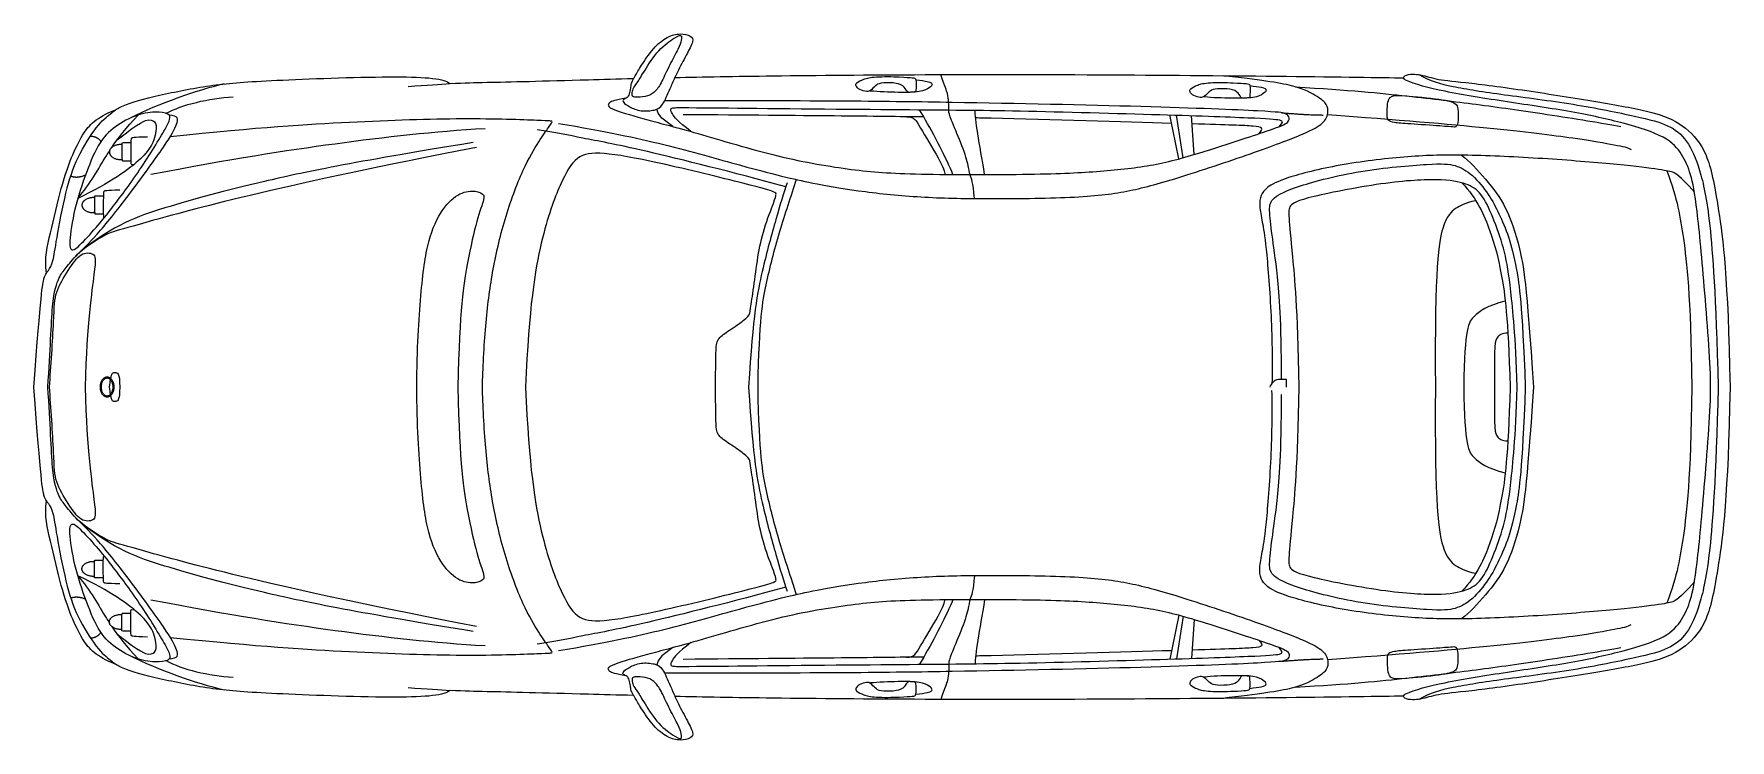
# Model space of a CAD drawing. Header units: millimetres. Extents: x 500 to 16522, y -4 to 2093.
# Drawn here: x 11494 to 16522, y 0 to 2093 of the extents above; entities that cross this region are included whole.
import ezdxf

# ---------------------------------------------------------------- set-up
doc = ezdxf.new("R2010")
doc.units = ezdxf.units.MM
doc.header["$MEASUREMENT"] = 0
doc.layers.add('inner', color=180, linetype='Continuous')
doc.layers.add('outer', color=200, linetype='Continuous')

msp = doc.modelspace()

# ---------------------------------------------------------------- linework, layer by layer
at = {"layer": 'inner'}
for points in [[(13388.1, 1818.2), (13355, 1842.8), (13344.3, 1857.5), (13340.3, 1869.4)], [(14131.8, 1846.6), (14118.9, 1868.2)], [(14887.7, 1722.3), (14861.2, 1852.8)], [(14900.9, 1725.9), (14881.2, 1852.2)], [(14933.7, 1735.3), (14926, 1850.7)], [(14887.7, 370.4), (14861.2, 239.8)], [(14900.9, 366.8), (14881.2, 240.5)], [(14933.7, 357.4), (14926, 241.9)], [(13388.1, 274.4), (13355, 249.9), (13344.3, 235.1), (13340.3, 223.2)], [(14131.8, 246), (14118.9, 224.5)]]:
    msp.add_lwpolyline(points, dxfattribs=at)
for points, degree in [([(13282.2, 1948.3), (13277.4, 1941.1), (13269, 1929.5), (13266.7, 1916.1), (13267.9, 1905.3), (13282, 1905), (13314.6, 1906.5), (13338.4, 1922.8), (13354, 1947.3), (13378.9, 2002.6), (13406.3, 2051.2), (13414.5, 2075.4), (13415.1, 2092.6), (13392.2, 2082.4), (13338.4, 2040.8), (13297.9, 1972.5), (13287, 1955.5), (13282.2, 1948.3)], 3), ([(13049.2, 1827.7), (13191, 1803.9), (13364.9, 1766.9), (13603.8, 1698.4), (13733.7, 1665.6), (13802.2, 1650.2), (13954.5, 1623.7), (14133.3, 1606.9), (14321.9, 1603.4), (14602, 1606.9), (14743.1, 1625.1), (14881.4, 1663.5), (15131.4, 1747.3), (15269.7, 1800.4), (15319.3, 1827.7), (15333.3, 1858.4), (15327, 1885.6), (15306.1, 1903.8), (15239.7, 1941.5), (15127.3, 1956.2), (15017.6, 1969.1)], 3), ([(14109.1, 1932.1), (14109.4, 1938.7), (14110.7, 1962.7), (14101.9, 1962.2), (14067.8, 1966), (13982.4, 1966.9), (13953.4, 1959.6), (13930.3, 1947.2), (13929.5, 1939.1), (13940.8, 1926.7), (13964.2, 1920.8), (13974.1, 1923.7), (13988.5, 1939.3), (14000.5, 1948.2), (14043.6, 1948.6), (14072.7, 1941.7), (14082.6, 1919.5), (14091.1, 1919.6), (14106.7, 1920.5), (14108.8, 1923.3), (14108.8, 1925.5), (14109.1, 1932.1)], 3), ([(14282.2, 1604.8), (14278.7, 1654.5), (14266.6, 1675.9), (14266.6, 1700.3), (14243.4, 1769.2), (14208.9, 1845.4), (14205.5, 1867.5), (14206.2, 1867.4), (14206.2, 1889.8), (14203.7, 1915.8), (14195.1, 1934.8), (14182.1, 1972.3)], 3), ([(15559.9, 1956.1), (15554.7, 1959.4), (15554.2, 1962.6)], 2), ([(15599.4, 1972.1), (15634.1, 1952.8), (15689.1, 1937.3), (15843.6, 1913.2), (16060.2, 1886.6), (16257.8, 1846.1), (16342.3, 1824.5), (16396.1, 1781.2), (16433.2, 1696.6), (16463.2, 1560.4), (16479.3, 1325), (16487.6, 1046.3)], 3), ([(12057.9, 1944.7), (11974.3, 1925.1), (11862.9, 1886.1), (11778.9, 1842.9)], 3), ([(12602.9, 1937.1), (12659.6, 1941.3), (12697.9, 1943.9), (12727.2, 1945.6)], 3), ([(15098.9, 1914.6), (15099.2, 1921.2), (15100.5, 1945.2), (15091.7, 1944.7), (15057.6, 1948.5), (14972.2, 1949.5), (14943.2, 1942.2), (14920.1, 1929.7), (14919.3, 1921.7), (14930.6, 1909.2), (14954, 1903.3), (14963.9, 1906.2), (14978.3, 1921.9), (14990.3, 1930.7), (15033.3, 1931.1), (15062.5, 1924.2), (15072.4, 1902), (15080.9, 1902.2), (15096.5, 1903), (15098.6, 1905.9), (15098.6, 1908.1), (15098.9, 1914.6)], 3), ([(15233.6, 1935.9), (15393.9, 1926.8), (15579, 1908), (15768.3, 1885.1), (15968.6, 1856.7), (16148.7, 1828.3), (16198.2, 1818.2)], 3), ([(15560.4, 1909.2), (15535, 1911), (15523.3, 1910.1), (15513.5, 1905), (15507.5, 1894.1), (15505.2, 1860.8), (15505.2, 1845.2), (15508.7, 1835.9), (15523.5, 1829.8), (15564.2, 1826.9), (15675.2, 1819.2), (15704.2, 1816.6), (15707, 1816.6), (15713.7, 1819.4), (15717.4, 1840.9), (15715.7, 1872.6), (15711.5, 1887.2), (15675.6, 1899.5), (15585.8, 1907.4), (15560.4, 1909.2)], 3), ([(11671.9, 1511.8), (11655.5, 1493.1), (11618.7, 1453.6), (11604.7, 1450.1), (11597.1, 1465.4), (11611.7, 1573), (11649.5, 1685.5), (11687.9, 1777.7), (11740.3, 1825.2), (11809.4, 1858.7), (11869.5, 1862.9), (11900.9, 1854.5), (11896.7, 1830.7), (11807.3, 1685.5), (11717.2, 1565.3), (11688.3, 1530.4), (11671.9, 1511.8)], 3), ([(11885.9, 1857.5), (11933.1, 1883.1), (12012.2, 1902.4), (12084.2, 1906.5)], 3), ([(13248.6, 1902), (13216.9, 1897.4), (13196.2, 1888.5), (13195.8, 1879.6), (13205.1, 1869.6), (13309, 1838.4), (13440.2, 1805.6), (13707, 1724.1), (13927.8, 1687.3), (14084.2, 1675.5), (14478.6, 1675.5), (14658.6, 1684.7), (14816.3, 1701.8), (14954.4, 1739.9), (15178.6, 1814.4), (15216.1, 1829.7), (15216.8, 1849), (15204.2, 1857.5), (15176.7, 1863.1), (14818.6, 1877.7), (14203.5, 1890.9), (13844.6, 1894.8), (13363.2, 1894.5)], 3), ([(13441.7, 1803.5), (13401.8, 1833.9), (13382.1, 1860.7), (13381.4, 1871.4), (13386.9, 1874.4), (13421.1, 1874.8), (14107.4, 1867.8), (14354.9, 1867), (14840.5, 1854), (15128.5, 1843.7), (15199, 1838.9), (15196.3, 1831.1), (15184.9, 1817.8)], 3), ([(14312.4, 1675.9), (14297.7, 1767.1), (14282.6, 1843.9), (14284.4, 1866.6)], 3), ([(11534.8, 1046.3), (11543.2, 1155.3), (11546, 1313.2), (11569, 1373.9), (11586.5, 1397.7), (11620, 1438.2), (11674.5, 1487.1), (11772.3, 1610), (11893.1, 1776.3), (11921.1, 1828.7), (11922.5, 1851), (11895, 1851.9)], 3), ([(11740.6, 1778.8), (11810.6, 1833.5), (11837.2, 1841.9), (11858.7, 1830.6), (11856.4, 1798.4), (11834.7, 1731.4), (11720, 1651.3), (11624, 1605.5)], 3), ([(11724.7, 1756.3), (11744.3, 1785.2), (11766.9, 1813.8), (11802.5, 1852.1)], 3), ([(11840.3, 1677), (12082.3, 1723), (12392.3, 1771.6), (12679.6, 1803.9), (12831.8, 1812.9)], 3), ([(12823.8, 1046.3), (12824.6, 1098), (12832.2, 1237.1), (12851, 1383.8), (12886.8, 1543.3), (12945, 1699.6), (12993.6, 1778.8), (13022.9, 1820.5), (13030.7, 1831.1), (13029.8, 1834.3), (13024.7, 1835.2), (12779.9, 1844.4), (12441.3, 1832.7), (12166.6, 1815.7), (11897.9, 1788.3)], 3), ([(14131.8, 1846.6), (13993.1, 1848.6), (13799.7, 1850.4), (13418.9, 1853.5)], 3), ([(14080.6, 1847.3), (14104.7, 1847), (14112.5, 1828), (14183, 1715.1), (14195.3, 1682.1), (14194.5, 1676.4)], 3), ([(14218.3, 1676.2), (14201.6, 1719.9), (14161.9, 1795.7), (14131.8, 1846.6)], 3), ([(15192.5, 1859.2), (15274.6, 1852.5), (15315.9, 1852.5)], 2), ([(15329.3, 1854), (15541.6, 1838.3), (15833, 1813.4), (16078.5, 1782.9), (16189.4, 1762.5), (16220, 1756.3), (16229, 1750.6)], 3), ([(12796.5, 1770.9), (12427.7, 1710.8), (12159.5, 1654.9), (11866.8, 1576), (11731.3, 1527.1), (11632.8, 1448.8)], 3), ([(11660.7, 1789.5), (11680.9, 1790.7), (11692.4, 1773.6)], 2), ([(11781.4, 1769.7), (11756, 1769.7), (11754.6, 1769.7), (11754.6, 1766.6), (11754.6, 1716.7), (11756.2, 1716.7), (11757.9, 1716.7), (11781.3, 1716.7)], 3), ([(11830.3, 1787.3), (11787.3, 1786.1), (11782.5, 1783.7), (11781, 1780.7), (11781, 1707.3), (11781.6, 1706.3), (11784.6, 1705.7), (11791.5, 1706.4)], 3), ([(13723, 1639.6), (13564.4, 1682.9), (13260.8, 1758.8), (13116.8, 1783.8), (13039.2, 1801), (12985.7, 1808.8)], 3), ([(12805.8, 1756.2), (12237.3, 1646.6), (11722, 1506.4), (11710.1, 1500.2), (11642.7, 1458.5), (11617.7, 1433.6)], 3), ([(13514.6, 1046.3), (13515.4, 1147.9), (13515.4, 1181.5), (13532.7, 1199.7), (13579.2, 1229.8), (13616.3, 1257.4), (13617.2, 1271.2), (13627.5, 1338.5), (13639.6, 1434.2), (13656.5, 1515), (13691.4, 1602.3), (13694, 1617.5), (13695, 1623.4), (13638.5, 1640.5), (13325.7, 1716.8), (13170.6, 1744.4), (13100.9, 1735.2), (13056.2, 1656.3), (12997.1, 1501.2), (12961.6, 1284.3), (12951.1, 1046.3)], 3), ([(15726.3, 1733.5), (15748.7, 1716.7), (15799.6, 1661.5), (15860.8, 1583), (15899.6, 1461.4), (15919.5, 1357.1), (15939.3, 1046.3)], 3), ([(11603, 1671.6), (11621.9, 1664.5), (11646.9, 1674.7)], 2), ([(15891.7, 1046.3), (15886.1, 1200), (15871.3, 1350.6), (15856.6, 1445.9), (15823.6, 1540.3), (15789.2, 1618.7), (15750.7, 1647.1), (15681.6, 1664.2), (15518.6, 1657.3), (15250.4, 1606.4), (15213.3, 1583.1), (15213.3, 1558.9), (15222.8, 1455.5), (15239.2, 1287.3), (15244.4, 1046.3)], 3), ([(11700, 1612.4), (11674.5, 1612.4), (11673.1, 1612.4), (11673.1, 1609.3), (11673.1, 1559.4), (11674.7, 1559.4), (11676.5, 1559.4), (11699.8, 1559.4)], 3), ([(12628.9, 1046.3), (12629.7, 1159.4), (12640.3, 1335.1), (12660.6, 1486.3), (12704.2, 1578.9), (12757.4, 1625.7), (12807.5, 1628.9), (12825.6, 1617.2), (12832, 1610.8), (12807.5, 1545.9), (12779.8, 1425.6), (12755.3, 1279.7), (12751, 1046.3)], 3), ([(13727.4, 1651.8), (13716.2, 1621.7), (13695.5, 1550.1), (13652.3, 1396.6), (13625.6, 1261.2), (13612.7, 1046.3)], 3), ([(15727.6, 1651.5), (15772.3, 1603.8), (15815.6, 1506), (15844.9, 1389.3), (15864.5, 1255.2), (15870.1, 1046.3)], 3), ([(15768.5, 1598.4), (15736, 1591.5), (15708.3, 1576.6), (15670, 1544.7), (15646.6, 1408.4), (15648.7, 1046.3)], 3), ([(11539.8, 1046.3), (11544.6, 1104.2), (11554.5, 1269.9), (11554.5, 1324.2), (11596.5, 1395), (11632.9, 1447.5), (11674.2, 1443), (11680.3, 1419.7), (11651, 1241.2), (11645.8, 1046.3)], 3), ([(15856, 1300.7), (15800.9, 1287), (15759.4, 1256.1), (15734.9, 1223.1), (15732.8, 1046.3)], 3), ([(15863.6, 1206.2), (15845.8, 1206.1), (15829.4, 1193.6), (15822.6, 1175.5), (15823.8, 1046.3)], 3), ([(11718.4, 1046.3), (11719.1, 1055.3), (11719.9, 1062.4), (11720.8, 1068)], 3), ([(15207.8, 1046.3), (15207.8, 1065.6), (15207.8, 1068.8), (15207.8, 1068.8), (15172, 1068.8), (15169.3, 1059.8), (15158.3, 1051.3), (15158.3, 1046.3)], 3), ([(11895, 240.7), (11922.5, 241.6), (11921.1, 264), (11893.1, 316.4), (11772.3, 482.6), (11674.5, 605.6), (11620, 654.4), (11586.5, 695), (11569, 718.7), (11546, 779.5), (11543.2, 937.3), (11534.8, 1046.3)], 3), ([(11645.8, 1046.3), (11651, 851.4), (11680.3, 672.9), (11674.2, 649.6), (11632.9, 645.2), (11596.5, 697.7), (11554.5, 768.4), (11554.5, 822.8), (11544.6, 988.4), (11539.8, 1046.3)], 3), ([(11720.8, 1024.7), (11719.9, 1030.3), (11719.1, 1037.4), (11718.4, 1046.3)], 3), ([(11897.9, 304.3), (12166.6, 276.9), (12441.3, 259.9), (12779.9, 248.2), (13024.7, 257.4), (13029.8, 258.3), (13030.7, 261.5), (13022.9, 272.1), (12993.6, 313.8), (12945, 393.1), (12886.8, 549.4), (12851, 708.8), (12832.2, 855.5), (12824.6, 994.7), (12823.8, 1046.3)], 3), ([(12751, 1046.3), (12755.3, 812.9), (12779.8, 667.1), (12807.5, 546.8), (12832, 481.8), (12825.6, 475.4), (12807.5, 463.7), (12757.4, 466.9), (12704.2, 513.8), (12660.6, 606.4), (12640.3, 757.6), (12629.7, 933.2), (12628.9, 1046.3)], 3), ([(12951.1, 1046.3), (12961.6, 808.3), (12997.1, 591.4), (13056.2, 436.3), (13100.9, 357.5), (13170.6, 348.3), (13325.7, 375.9), (13638.5, 452.1), (13695, 469.2), (13694, 475.1), (13691.4, 490.4), (13656.5, 577.6), (13639.6, 658.4), (13627.5, 754.1), (13617.2, 821.4), (13616.3, 835.2), (13579.2, 862.8), (13532.7, 893), (13515.4, 911.1), (13515.4, 944.7), (13514.6, 1046.3)], 3), ([(13612.7, 1046.3), (13625.6, 831.4), (13652.3, 696.1), (13695.5, 542.6), (13716.2, 471), (13727.4, 440.8)], 3), ([(15244.4, 1046.3), (15239.2, 805.3), (15222.8, 637.2), (15213.3, 533.7), (15213.3, 509.6), (15250.4, 486.3), (15518.6, 435.4), (15681.6, 428.5), (15750.7, 445.6), (15789.2, 474), (15823.6, 552.4), (15856.6, 646.8), (15871.3, 742.1), (15886.1, 892.6), (15891.7, 1046.3)], 3), ([(16487.6, 1046.3), (16479.3, 767.6), (16463.2, 532.2), (16433.2, 396), (16396.1, 311.5), (16342.3, 268.2), (16257.8, 246.5), (16060.2, 206), (15843.6, 179.5), (15689.1, 155.4), (15634.1, 139.8), (15599.4, 120.5)], 3), ([(15648.7, 1046.3), (15646.6, 684.2), (15670, 548), (15708.3, 516), (15736, 501.1), (15768.5, 494.2)], 3), ([(15939.3, 1046.3), (15919.5, 735.6), (15899.6, 631.2), (15860.8, 509.6), (15799.6, 431.1), (15748.7, 376), (15726.3, 359.1)], 3), ([(15870.1, 1046.3), (15864.5, 837.4), (15844.9, 703.3), (15815.6, 586.7), (15772.3, 488.9), (15727.6, 441.1)], 3), ([(15732.8, 1046.3), (15734.9, 869.5), (15759.4, 836.5), (15800.9, 805.6), (15856, 791.9)], 3), ([(15823.8, 1046.3), (15822.6, 917.1), (15829.4, 899), (15845.8, 886.6), (15863.6, 886.5)], 3), ([(12805.8, 336.4), (12237.3, 446.1), (11722, 586.2), (11710.1, 592.4), (11642.7, 634.2), (11617.7, 659)], 3), ([(11671.9, 580.9), (11655.5, 599.5), (11618.7, 639.1), (11604.7, 642.6), (11597.1, 627.2), (11611.7, 519.6), (11649.5, 407.2), (11687.9, 315), (11740.3, 267.5), (11809.4, 234), (11869.5, 229.8), (11900.9, 238.1), (11896.7, 261.9), (11807.3, 407.2), (11717.2, 527.3), (11688.3, 562.3), (11671.9, 580.9)], 3), ([(12796.5, 321.8), (12427.7, 381.8), (12159.5, 437.7), (11866.8, 516.7), (11731.3, 565.6), (11632.8, 643.8)], 3), ([(11700, 480.2), (11674.5, 480.2), (11673.1, 480.2), (11673.1, 483.4), (11673.1, 533.3), (11674.7, 533.3), (11676.5, 533.3), (11699.8, 533.3)], 3), ([(11740.6, 313.9), (11810.6, 259.2), (11837.2, 250.7), (11858.7, 262), (11856.4, 294.3), (11834.7, 361.2), (11720, 441.4), (11624, 487.1)], 3), ([(13723, 453.1), (13564.4, 409.7), (13260.8, 333.9), (13116.8, 308.9), (13039.2, 291.6), (12985.7, 283.8)], 3), ([(13049.2, 265), (13191, 288.7), (13364.9, 325.8), (13603.8, 394.2), (13733.7, 427), (13802.2, 442.4), (13954.5, 469), (14133.3, 485.7), (14321.9, 489.2), (14602, 485.7), (14743.1, 467.6), (14881.4, 429.1), (15131.4, 345.3), (15269.7, 292.2), (15319.3, 265), (15333.3, 234.3), (15327, 207), (15306.1, 188.9), (15239.7, 151.1), (15127.3, 136.5), (15017.6, 123.5)], 3), ([(14282.2, 487.8), (14278.7, 438.1), (14266.6, 416.7), (14266.6, 392.4), (14243.4, 323.4), (14208.9, 247.3), (14205.5, 225.2), (14206.2, 225.2), (14206.2, 202.8), (14203.7, 176.8), (14195.1, 157.8), (14182.1, 120.4)], 3), ([(11603, 421), (11621.9, 428.2), (11646.9, 417.9)], 2), ([(11840.3, 415.7), (12082.3, 369.6), (12392.3, 321), (12679.6, 288.7), (12831.8, 279.8)], 3), ([(13248.6, 190.7), (13216.9, 195.2), (13196.2, 204.2), (13195.8, 213.1), (13205.1, 223.1), (13309, 254.3), (13440.2, 287), (13707, 368.5), (13927.8, 405.3), (14084.2, 417.2), (14478.6, 417.2), (14658.6, 408), (14816.3, 390.9), (14954.4, 352.8), (15178.6, 278.2), (15216.1, 263), (15216.8, 243.7), (15204.2, 235.1), (15176.7, 229.6), (14818.6, 214.9), (14203.5, 201.8), (13844.6, 197.8), (13363.2, 198.2)], 3), ([(14080.6, 245.3), (14104.7, 245.7), (14112.5, 264.7), (14183, 377.5), (14195.3, 410.6), (14194.5, 416.3)], 3), ([(14218.3, 416.5), (14201.6, 372.7), (14161.9, 297), (14131.8, 246)], 3), ([(14312.4, 416.7), (14297.7, 325.5), (14282.6, 248.7), (14284.4, 226)], 3), ([(11781.4, 322.9), (11756, 322.9), (11754.6, 322.9), (11754.6, 326.1), (11754.6, 375.9), (11756.2, 375.9), (11757.9, 375.9), (11781.3, 375.9)], 3), ([(11830.3, 305.3), (11787.3, 306.5), (11782.5, 308.9), (11781, 311.9), (11781, 385.3), (11781.6, 386.3), (11784.6, 386.9), (11791.5, 386.2)], 3), ([(11660.7, 303.1), (11680.9, 301.9), (11692.4, 319.1)], 2), ([(11724.7, 336.3), (11744.3, 307.4), (11766.9, 278.9), (11802.5, 240.5)], 3), ([(15329.3, 238.6), (15541.6, 254.3), (15833, 279.2), (16078.5, 309.8), (16189.4, 330.1), (16220, 336.4), (16229, 342)], 3), ([(13441.7, 289.2), (13401.8, 258.7), (13382.1, 232), (13381.4, 221.2), (13386.9, 218.2), (13421.1, 217.9), (14107.4, 224.8), (14354.9, 225.7), (14840.5, 238.6), (15128.5, 249), (15199, 253.7), (15196.3, 261.5), (15184.9, 274.8)], 3), ([(15233.6, 156.7), (15393.9, 165.8), (15579, 184.6), (15768.3, 207.5), (15968.6, 235.9), (16148.7, 264.4), (16198.2, 274.4)], 3), ([(15560.4, 183.4), (15535, 181.6), (15523.3, 182.5), (15513.5, 187.6), (15507.5, 198.5), (15505.2, 231.8), (15505.2, 247.4), (15508.7, 256.7), (15523.5, 262.8), (15564.2, 265.8), (15675.2, 273.5), (15704.2, 276), (15707, 276), (15713.7, 273.3), (15717.4, 251.8), (15715.7, 220), (15711.5, 205.4), (15675.6, 193.2), (15585.8, 185.2), (15560.4, 183.4)], 3), ([(12057.9, 148), (11974.3, 167.6), (11862.9, 206.5), (11778.9, 249.8)], 3), ([(11885.9, 235.2), (11933.1, 209.5), (12012.2, 190.2), (12084.2, 186.1)], 3), ([(14131.8, 246), (13993.1, 244), (13799.7, 242.2), (13418.9, 239.1)], 3), ([(15192.5, 233.4), (15274.6, 240.2), (15315.9, 240.2)], 2), ([(12602.9, 155.6), (12659.6, 151.3), (12697.9, 148.7), (12727.2, 147)], 3), ([(13282.2, 144.4), (13277.4, 151.5), (13269, 163.2), (13266.7, 176.5), (13267.9, 187.3), (13282, 187.7), (13314.6, 186.2), (13338.4, 169.8), (13354, 145.3), (13378.9, 90), (13406.3, 41.4), (13414.5, 17.3), (13415.1, 0.1), (13392.2, 10.2), (13338.4, 51.8), (13297.9, 120.1), (13287, 137.2), (13282.2, 144.4)], 3), ([(14109.1, 160.5), (14109.4, 154), (14110.7, 130), (14101.9, 130.4), (14067.8, 126.7), (13982.4, 125.7), (13953.4, 133), (13930.3, 145.4), (13929.5, 153.5), (13940.8, 165.9), (13964.2, 171.9), (13974.1, 169), (13988.5, 153.3), (14000.5, 144.4), (14043.6, 144), (14072.7, 151), (14082.6, 173.2), (14091.1, 173), (14106.7, 172.2), (14108.8, 169.3), (14108.8, 167.1), (14109.1, 160.5)], 3), ([(15098.9, 178), (15099.2, 171.4), (15100.5, 147.4), (15091.7, 147.9), (15057.6, 144.1), (14972.2, 143.2), (14943.2, 150.5), (14920.1, 162.9), (14919.3, 171), (14930.6, 183.4), (14954, 189.3), (14963.9, 186.5), (14978.3, 170.8), (14990.3, 161.9), (15033.3, 161.5), (15062.5, 168.4), (15072.4, 190.6), (15080.9, 190.5), (15096.5, 189.6), (15098.6, 186.8), (15098.6, 184.6), (15098.9, 178)], 3), ([(15554.2, 130), (15554.7, 133.2), (15559.9, 136.6)], 2)]:
    msp.add_open_spline(points, degree=degree, dxfattribs=at)
for points, knots in [([(13271.9, 1960.7), (13268.8, 1955.4), (13262.5, 1943.6), (13263, 1937), (13262.3, 1931.8), (13261.6, 1926.6), (13258.3, 1913.8), (13254.2, 1903.2), (13239.9, 1899.1), (13239, 1890.4), (13257.8, 1877.1), (13291.7, 1862), (13337.6, 1866.1), (13356.4, 1877.1), (13378.4, 1926.1), (13389.4, 1952.8), (13394.3, 1963.6)], [18.325141, 18.325141, 18.325141, 18.325141, 19, 20, 20, 20, 21, 22, 23, 24, 25, 26, 27, 28, 29, 29.674747, 29.674747, 29.674747, 29.674747]), ([(14108.8, 1957), (14122.8, 1955.4), (14152.6, 1951.1), (14159.3, 1944.6), (14152, 1933.9), (14123.5, 1919.5), (14062.4, 1919), (13995, 1921), (13972.8, 1923.8), (13972, 1923.9)], [0.348642, 0.348642, 0.348642, 0.348642, 1, 2, 3, 4, 5, 6, 6.040441, 6.040441, 6.040441, 6.040441]), ([(15098.6, 1939.6), (15112.6, 1938), (15142.4, 1933.6), (15149.1, 1927.2), (15141.8, 1916.4), (15113.3, 1902.1), (15052.2, 1901.6), (14984.7, 1903.6), (14962.6, 1906.3), (14961.8, 1906.4)], [0.348642, 0.348642, 0.348642, 0.348642, 1, 2, 3, 4, 5, 6, 6.040441, 6.040441, 6.040441, 6.040441]), ([(16464.8, 1046.3), (16465.4, 1107.7), (16446.9, 1340.1), (16423.8, 1595), (16406.4, 1680.2), (16381.9, 1736.1), (16337.9, 1788.5), (16209.4, 1829), (16059.9, 1862.5), (15860.8, 1891.2), (15679.1, 1919.9), (15587.3, 1943.5), (15559.9, 1956.1)], [-10, -10, -10, -10, -9, -8, -7, -6, -5, -4, -3, -2, -1, -0.14755, -0.14755, -0.14755, -0.14755]), ([(11530.7, 1383.7), (11532.6, 1386.7), (11539, 1394), (11551.6, 1416.5), (11558.5, 1472.6), (11588.7, 1632.1), (11619.8, 1725.3), (11682.3, 1826.5), (11714.8, 1850.9), (11730.4, 1863.6), (11736, 1867.4)], [1.54669, 1.54669, 1.54669, 1.54669, 2, 3, 4, 5, 6, 7, 8, 8.420762, 8.420762, 8.420762, 8.420762]), ([(14866.3, 1827.8), (14724.8, 1832), (14489.6, 1839.3), (14300.7, 1843.5), (14285.5, 1843.8)], [2.031077, 2.031077, 2.031077, 2.031077, 3, 3.084546, 3.084546, 3.084546, 3.084546]), ([(15125.4, 1797), (15140.3, 1813.6), (15135.1, 1820.1), (15034.1, 1822.9), (14927.6, 1826)], [0, 0, 0, 0, 1, 1.877916, 1.877916, 1.877916, 1.877916]), ([(11624, 1605.5), (11661.2, 1649.6), (11687.7, 1698.8), (11714.8, 1741.3), (11717.9, 1746.2)], [0, 0, 0, 0, 1, 1.129685, 1.129685, 1.129685, 1.129685]), ([(16416.7, 1624.1), (16369.1, 1676.1), (16356, 1682.9), (16315.3, 1691.4), (16181.2, 1707.2), (15954.3, 1725.3), (15720.1, 1736.1), (15563.4, 1731), (15360.2, 1706.7), (15193.9, 1664.2), (15146.4, 1637.6), (15131.1, 1614.4), (15125.4, 1585.6), (15135.6, 1536.4), (15145.9, 1477.9), (15162.6, 1281), (15165.9, 1120.9), (15164.3, 1056.3)], [0, 0, 0, 0, 1, 2, 3, 4, 5, 6, 7, 8, 9, 10, 11, 12, 13, 14, 14.950636, 14.950636, 14.950636, 14.950636]), ([(13754.1, 1661.3), (13737.8, 1612.6), (13698.1, 1491.4), (13662, 1350.1), (13643.9, 1249.2), (13639.6, 1046.3)], [-2.85838, -2.85838, -2.85838, -2.85838, -2, -1, 0, 0, 0, 0]), ([(15192.6, 1068.7), (15192.1, 1246.7), (15180.3, 1393.9), (15163.3, 1502), (15154.7, 1577.1), (15161.6, 1605.5), (15228, 1640), (15421.1, 1690), (15651.4, 1709.9), (15708.3, 1706.4), (15758.3, 1678.8), (15809.2, 1615.9), (15836.8, 1561.5), (15867, 1494.3), (15888.5, 1407.2), (15905.8, 1295.1), (15915.3, 1046.3)], [-13.960685, -13.960685, -13.960685, -13.960685, -13, -12, -11, -10, -9, -8, -7, -6, -5, -4, -3, -2, -1, 0, 0, 0, 0]), ([(16335.4, 1686.9), (16366.5, 1602.9), (16384.4, 1490), (16405.4, 1327), (16408.9, 1046.3)], [-1.881811, -1.881811, -1.881811, -1.881811, -1, 0, 0, 0, 0]), ([(11748.8, 1630), (11705.8, 1628.8), (11701, 1626.4), (11699.5, 1623.4), (11699.5, 1550), (11700, 1549.2), (11701.7, 1548.7), (11703, 1548.7)], [0, 0, 0, 0, 1, 2, 3, 4, 4.488989, 4.488989, 4.488989, 4.488989]), ([(11693.8, 1046.3), (11693.8, 1049.5), (11694.3, 1054.3), (11696.2, 1060.3), (11698, 1064.2), (11700.2, 1067.5), (11702.7, 1070), (11705.3, 1071.9), (11708.2, 1073.1), (11711.6, 1073.4), (11715.1, 1072.5), (11718.6, 1070.3), (11721.8, 1066.9), (11724.1, 1063.2), (11725.8, 1059), (11726.6, 1056.3), (11726.9, 1054.6)], [-61.396711, -61.396711, -61.396711, -61.396711, -51.731062, -47.054542, -42.686372, -38.733832, -35.253741, -32.181914, -29.132982, -25.833482, -22.265831, -18.21387, -13.621352, -8.316786, -5.301656, 0, 0, 0, 0]), ([(11721.4, 1071.7), (11724.7, 1089.3), (11735.1, 1089.3), (11748.4, 1089.3), (11748.4, 1046.3)], [-1.743553, -1.743553, -1.743553, -1.743553, -1, 0, 0, 0, 0]), ([(11726.9, 1038), (11726.6, 1036.3), (11725.8, 1033.6), (11724.1, 1029.4), (11721.8, 1025.7), (11718.6, 1022.3), (11715.1, 1020.1), (11711.6, 1019.2), (11708.2, 1019.6), (11705.3, 1020.8), (11702.7, 1022.6), (11700.2, 1025.1), (11698, 1028.4), (11696.2, 1032.3), (11694.3, 1038.3), (11693.8, 1043.1), (11693.8, 1046.3)], [0, 0, 0, 0, 5.301656, 8.316786, 13.621352, 18.21387, 22.265831, 25.833482, 29.132982, 32.181914, 35.253741, 38.733832, 42.686372, 47.054542, 51.731062, 61.396711, 61.396711, 61.396711, 61.396711]), ([(11748.4, 1046.3), (11748.4, 1003.3), (11735.1, 1003.3), (11724.7, 1003.3), (11721.4, 1021)], [0, 0, 0, 0, 1, 1.743553, 1.743553, 1.743553, 1.743553]), ([(13639.6, 1046.3), (13643.9, 843.4), (13662, 742.5), (13698.1, 601.2), (13737.8, 480.1), (13754.1, 431.4)], [0, 0, 0, 0, 1, 2, 2.85838, 2.85838, 2.85838, 2.85838]), ([(16416.7, 468.6), (16369.1, 416.5), (16356, 409.7), (16315.3, 401.2), (16181.2, 385.4), (15954.3, 367.3), (15720.1, 356.5), (15563.4, 361.6), (15360.2, 386), (15193.9, 428.4), (15146.4, 455), (15131.1, 478.2), (15125.4, 507), (15135.6, 556.3), (15145.9, 614.7), (15162.6, 811.6), (15165.9, 971.8), (15164.3, 1036.4)], [0, 0, 0, 0, 1, 2, 3, 4, 5, 6, 7, 8, 9, 10, 11, 12, 13, 14, 14.950636, 14.950636, 14.950636, 14.950636]), ([(15915.3, 1046.3), (15905.8, 797.6), (15888.5, 685.5), (15867, 598.4), (15836.8, 531.1), (15809.2, 476.8), (15758.3, 413.8), (15708.3, 386.2), (15651.4, 382.8), (15421.1, 402.6), (15228, 452.6), (15161.6, 487.1), (15154.7, 515.6), (15163.3, 590.6), (15180.3, 698.7), (15192.1, 846), (15192.6, 1023.9)], [0, 0, 0, 0, 1, 2, 3, 4, 5, 6, 7, 8, 9, 10, 11, 12, 13, 13.960685, 13.960685, 13.960685, 13.960685]), ([(15559.9, 136.6), (15587.3, 149.1), (15679.1, 172.8), (15860.8, 201.5), (16059.9, 230.1), (16209.4, 263.6), (16337.9, 304.1), (16381.9, 356.5), (16406.4, 412.4), (16423.8, 497.6), (16446.9, 752.6), (16465.4, 985), (16464.8, 1046.3)], [0.14755, 0.14755, 0.14755, 0.14755, 1, 2, 3, 4, 5, 6, 7, 8, 9, 10, 10, 10, 10]), ([(16408.9, 1046.3), (16405.4, 765.6), (16384.4, 602.6), (16366.5, 489.7), (16335.4, 405.8)], [0, 0, 0, 0, 1, 1.881811, 1.881811, 1.881811, 1.881811]), ([(11530.7, 709), (11532.6, 706), (11539, 698.7), (11551.6, 676.1), (11558.5, 620), (11588.7, 460.5), (11619.8, 367.4), (11682.3, 266.2), (11714.8, 241.8), (11730.4, 229), (11736, 225.2)], [1.54669, 1.54669, 1.54669, 1.54669, 2, 3, 4, 5, 6, 7, 8, 8.420762, 8.420762, 8.420762, 8.420762]), ([(11748.8, 462.6), (11705.8, 463.8), (11701, 466.2), (11699.5, 469.3), (11699.5, 542.6), (11700, 543.4), (11701.7, 543.9), (11703, 544)], [0, 0, 0, 0, 1, 2, 3, 4, 4.488989, 4.488989, 4.488989, 4.488989]), ([(11624, 487.1), (11661.2, 443.1), (11687.7, 393.8), (11714.8, 351.3), (11717.9, 346.5)], [0, 0, 0, 0, 1, 1.129685, 1.129685, 1.129685, 1.129685]), ([(14866.3, 264.8), (14724.8, 260.6), (14489.6, 253.4), (14300.7, 249.1), (14285.5, 248.8)], [2.031077, 2.031077, 2.031077, 2.031077, 3, 3.084546, 3.084546, 3.084546, 3.084546]), ([(15125.4, 295.6), (15140.3, 279), (15135.1, 272.6), (15034.1, 269.8), (14927.6, 266.6)], [0, 0, 0, 0, 1, 1.877916, 1.877916, 1.877916, 1.877916]), ([(13271.9, 132), (13268.8, 137.2), (13262.5, 149), (13263, 155.6), (13262.3, 160.8), (13261.6, 166), (13258.3, 178.9), (13254.2, 189.4), (13239.9, 193.5), (13239, 202.2), (13257.8, 215.5), (13291.7, 230.7), (13337.6, 226.5), (13356.4, 215.5), (13378.4, 166.5), (13389.4, 139.9), (13394.3, 129)], [18.325141, 18.325141, 18.325141, 18.325141, 19, 20, 20, 20, 21, 22, 23, 24, 25, 26, 27, 28, 29, 29.674747, 29.674747, 29.674747, 29.674747]), ([(14108.8, 135.6), (14122.8, 137.2), (14152.6, 141.6), (14159.3, 148), (14152, 158.7), (14123.5, 173.1), (14062.4, 173.6), (13995, 171.6), (13972.8, 168.8), (13972, 168.7)], [0.348642, 0.348642, 0.348642, 0.348642, 1, 2, 3, 4, 5, 6, 6.040441, 6.040441, 6.040441, 6.040441]), ([(15098.6, 153.1), (15112.6, 154.7), (15142.4, 159), (15149.1, 165.5), (15141.8, 176.2), (15113.3, 190.6), (15052.2, 191.1), (14984.7, 189.1), (14962.6, 186.3), (14961.8, 186.2)], [0.348642, 0.348642, 0.348642, 0.348642, 1, 2, 3, 4, 5, 6, 6.040441, 6.040441, 6.040441, 6.040441])]:
    msp.add_open_spline(points, degree=3, knots=knots, dxfattribs=at)
for points, weights, knots in [([(11754.6, 1764.9), (11753.2, 1765), (11751.8, 1765), (11717.5, 1765), (11717.5, 1742.7), (11717.5, 1720.4), (11751.8, 1720.4), (11753.4, 1720.4), (11755, 1720.5)], [0.968716142756, 0.983419454614, 1, 0.707106781187, 1, 0.707106781187, 1, 0.980744224201, 0.964020326081], [39.656333, 39.656333, 39.656333, 42.035969, 42.035969, 84.071938, 84.071938, 126.107907, 126.107907, 128.871492, 128.871492, 128.871492]), ([(11673.1, 1607.6), (11671.7, 1607.7), (11670.3, 1607.7), (11636.1, 1607.7), (11636.1, 1585.4), (11636.1, 1563.1), (11670.3, 1563.1), (11672, 1563.1), (11673.6, 1563.2)], [0.968716142756, 0.983419454614, 1, 0.707106781187, 1, 0.707106781187, 1, 0.980744224201, 0.964020326081], [39.656333, 39.656333, 39.656333, 42.035969, 42.035969, 84.071938, 84.071938, 126.107907, 126.107907, 128.871492, 128.871492, 128.871492]), ([(11690.8, 1046.3), (11690.8, 1068.3), (11704.8, 1074.9), (11723.9, 1083.8), (11729.9, 1055.2), (11730.8, 1050.9), (11730.8, 1046.3)], [0.90531578604, 0.766487741179, 1, 0.707106781187, 1, 0.940619040008, 0.90531578604], [-225.363737, -225.363737, -225.363737, -187.910351, -187.910351, -140.932763, -140.932763, -131.408561, -131.408561, -131.408561]), ([(11730.8, 1046.3), (11730.8, 1041.8), (11729.9, 1037.4), (11723.9, 1008.9), (11704.8, 1017.8), (11690.8, 1024.3), (11690.8, 1046.3)], [0.90531578604, 0.940619040008, 1, 0.707106781187, 1, 0.766487741179, 0.90531578604], [131.408561, 131.408561, 131.408561, 140.932763, 140.932763, 187.910351, 187.910351, 225.363737, 225.363737, 225.363737]), ([(11673.1, 485.1), (11671.7, 485), (11670.3, 485), (11636.1, 485), (11636.1, 507.3), (11636.1, 529.5), (11670.3, 529.5), (11672, 529.5), (11673.6, 529.4)], [0.968716142756, 0.983419454614, 1, 0.707106781187, 1, 0.707106781187, 1, 0.980744224201, 0.964020326081], [39.656333, 39.656333, 39.656333, 42.035969, 42.035969, 84.071938, 84.071938, 126.107907, 126.107907, 128.871492, 128.871492, 128.871492]), ([(11754.6, 327.7), (11753.2, 327.7), (11751.8, 327.7), (11717.5, 327.7), (11717.5, 349.9), (11717.5, 372.2), (11751.8, 372.2), (11753.4, 372.2), (11755, 372.1)], [0.968716142756, 0.983419454614, 1, 0.707106781187, 1, 0.707106781187, 1, 0.980744224201, 0.964020326081], [39.656333, 39.656333, 39.656333, 42.035969, 42.035969, 84.071938, 84.071938, 126.107907, 126.107907, 128.871492, 128.871492, 128.871492])]:
    msp.add_rational_spline(points, weights, degree=2, knots=knots, dxfattribs=at)
for points, weights in [([(11726.9, 1054.6), (11727.8, 1050.6), (11727.8, 1046.3)], [1, 0.940619040008, 0.90531578604]), ([(11727.8, 1046.3), (11727.8, 1042.1), (11726.9, 1038)], [0.90531578604, 0.940619040008, 1])]:
    msp.add_rational_spline(points, weights, degree=2, dxfattribs=at)
at = {"layer": 'outer'}
msp.add_open_spline([(15557.7, 1968.6), (15555, 1966.7), (15553.9, 1964.7), (15554.2, 1962.6), (15428.4, 1964.7), (14610.1, 1975.3), (13785.1, 1971.1), (13476.5, 1965.5), (13394.3, 1963.6), (13396.6, 1968.9), (13406.5, 1990.3), (13429.2, 2031.6), (13450.8, 2073.7), (13443.4, 2087), (13410.9, 2095.7), (13372.4, 2086.5), (13329.8, 2052.6), (13291.7, 1994.9), (13279.7, 1973.9), (13273.3, 1963.2), (13271.9, 1960.7), (13223, 1959.4), (13038.1, 1954.1), (12837.2, 1949.1), (12773.9, 1948.3), (12727.2, 1945.6), (12713, 1960.5), (12598.5, 1970.7), (12186.8, 1955.2), (12035.1, 1945.2), (11878.9, 1915.4), (11770.1, 1887), (11743.7, 1872.7), (11736, 1867.4), (11717, 1861.8), (11672.3, 1837.1), (11642.9, 1803.7), (11608.9, 1739.8), (11575, 1643.6), (11541.6, 1494.8), (11525.2, 1429.7), (11530.7, 1383.7), (11528.4, 1380.1), (11521.9, 1366.9), (11514.6, 1326.9), (11493.9, 1046.3), (11514.6, 765.8), (11521.9, 725.8), (11528.4, 712.6), (11530.7, 709), (11525.2, 662.9), (11541.6, 597.8), (11575, 449), (11608.9, 352.9), (11642.9, 288.9), (11672.3, 255.5), (11717, 230.8), (11736, 225.2), (11743.7, 220), (11770.1, 205.6), (11878.9, 177.3), (12035.1, 147.5), (12186.8, 137.4), (12598.5, 121.9), (12713, 132.1), (12727.2, 147), (12773.9, 144.4), (12837.2, 143.5), (13038.1, 138.5), (13223, 133.2), (13271.9, 132), (13273.3, 129.4), (13279.7, 118.7), (13291.7, 97.8), (13329.8, 40), (13372.4, 6.1), (13410.9, -3.1), (13443.4, 5.6), (13450.8, 18.9), (13429.2, 61.1), (13406.5, 102.3), (13396.6, 123.8), (13394.3, 129), (13476.5, 127.2), (13785.1, 121.5), (14610.1, 117.3), (15428.4, 127.9), (15554.2, 130), (15553.9, 128), (15555, 126), (15557.7, 124), (15573.2, 117.5), (15609.6, 120), (15652, 136.3), (15735.2, 142.3), (15945.5, 170.7), (16157.7, 206), (16308.6, 231.9), (16393.9, 273.3), (16456.9, 349.2), (16485.4, 489.8), (16516.4, 720), (16522.4, 1046.3), (16516.4, 1372.6), (16485.4, 1602.9), (16456.9, 1743.4), (16393.9, 1819.3), (16308.6, 1860.7), (16157.7, 1886.6), (15945.5, 1922), (15735.2, 1950.4), (15652, 1956.3), (15609.6, 1972.7), (15573.2, 1975.2), (15557.7, 1968.6)], degree=3, knots=[9.811373, 9.811373, 9.811373, 9.811373, 10.30411, 10.30411, 10.30411, 11.197316, 12.197316, 12.644155, 12.644155, 12.644155, 12.969408, 13.969408, 14.969408, 15.969408, 16.969408, 17.969408, 18.969408, 19.969408, 20.969408, 21.294549, 21.294549, 21.294549, 21.606904, 22.606904, 23.220672, 23.220672, 23.220672, 24.159635, 25.159635, 26.159635, 27.159635, 28.159635, 28.738873, 28.738873, 28.738873, 29.738873, 30.738873, 31.738873, 32.738873, 33.738873, 34.738873, 34.738873, 34.738873, 35.285563, 36.285563, 36.285563, 36.285563, 37.285563, 37.832254, 37.832254, 37.832254, 38.832254, 39.832254, 40.832254, 41.832254, 42.832254, 43.832254, 43.832254, 43.832254, 44.411492, 45.411492, 46.411492, 47.411492, 48.411492, 49.350455, 49.350455, 49.350455, 49.964223, 50.964223, 51.276578, 51.276578, 51.276578, 51.601719, 52.601719, 53.601719, 54.601719, 55.601719, 56.601719, 57.601719, 58.601719, 59.601719, 59.926972, 59.926972, 59.926972, 60.373811, 61.373811, 62.267016, 62.267016, 62.267016, 62.759754, 62.759754, 62.759754, 63.571127, 64.571127, 65.571127, 66.571127, 67.571127, 68.571127, 69.571127, 70.571127, 71.571127, 72.571127, 72.571127, 72.571127, 73.571127, 74.571127, 75.571127, 76.571127, 77.571127, 78.571127, 79.571127, 80.571127, 81.571127, 82.382499, 82.382499, 82.382499, 82.382499], dxfattribs=at)

doc.saveas('drawing.dxf')
